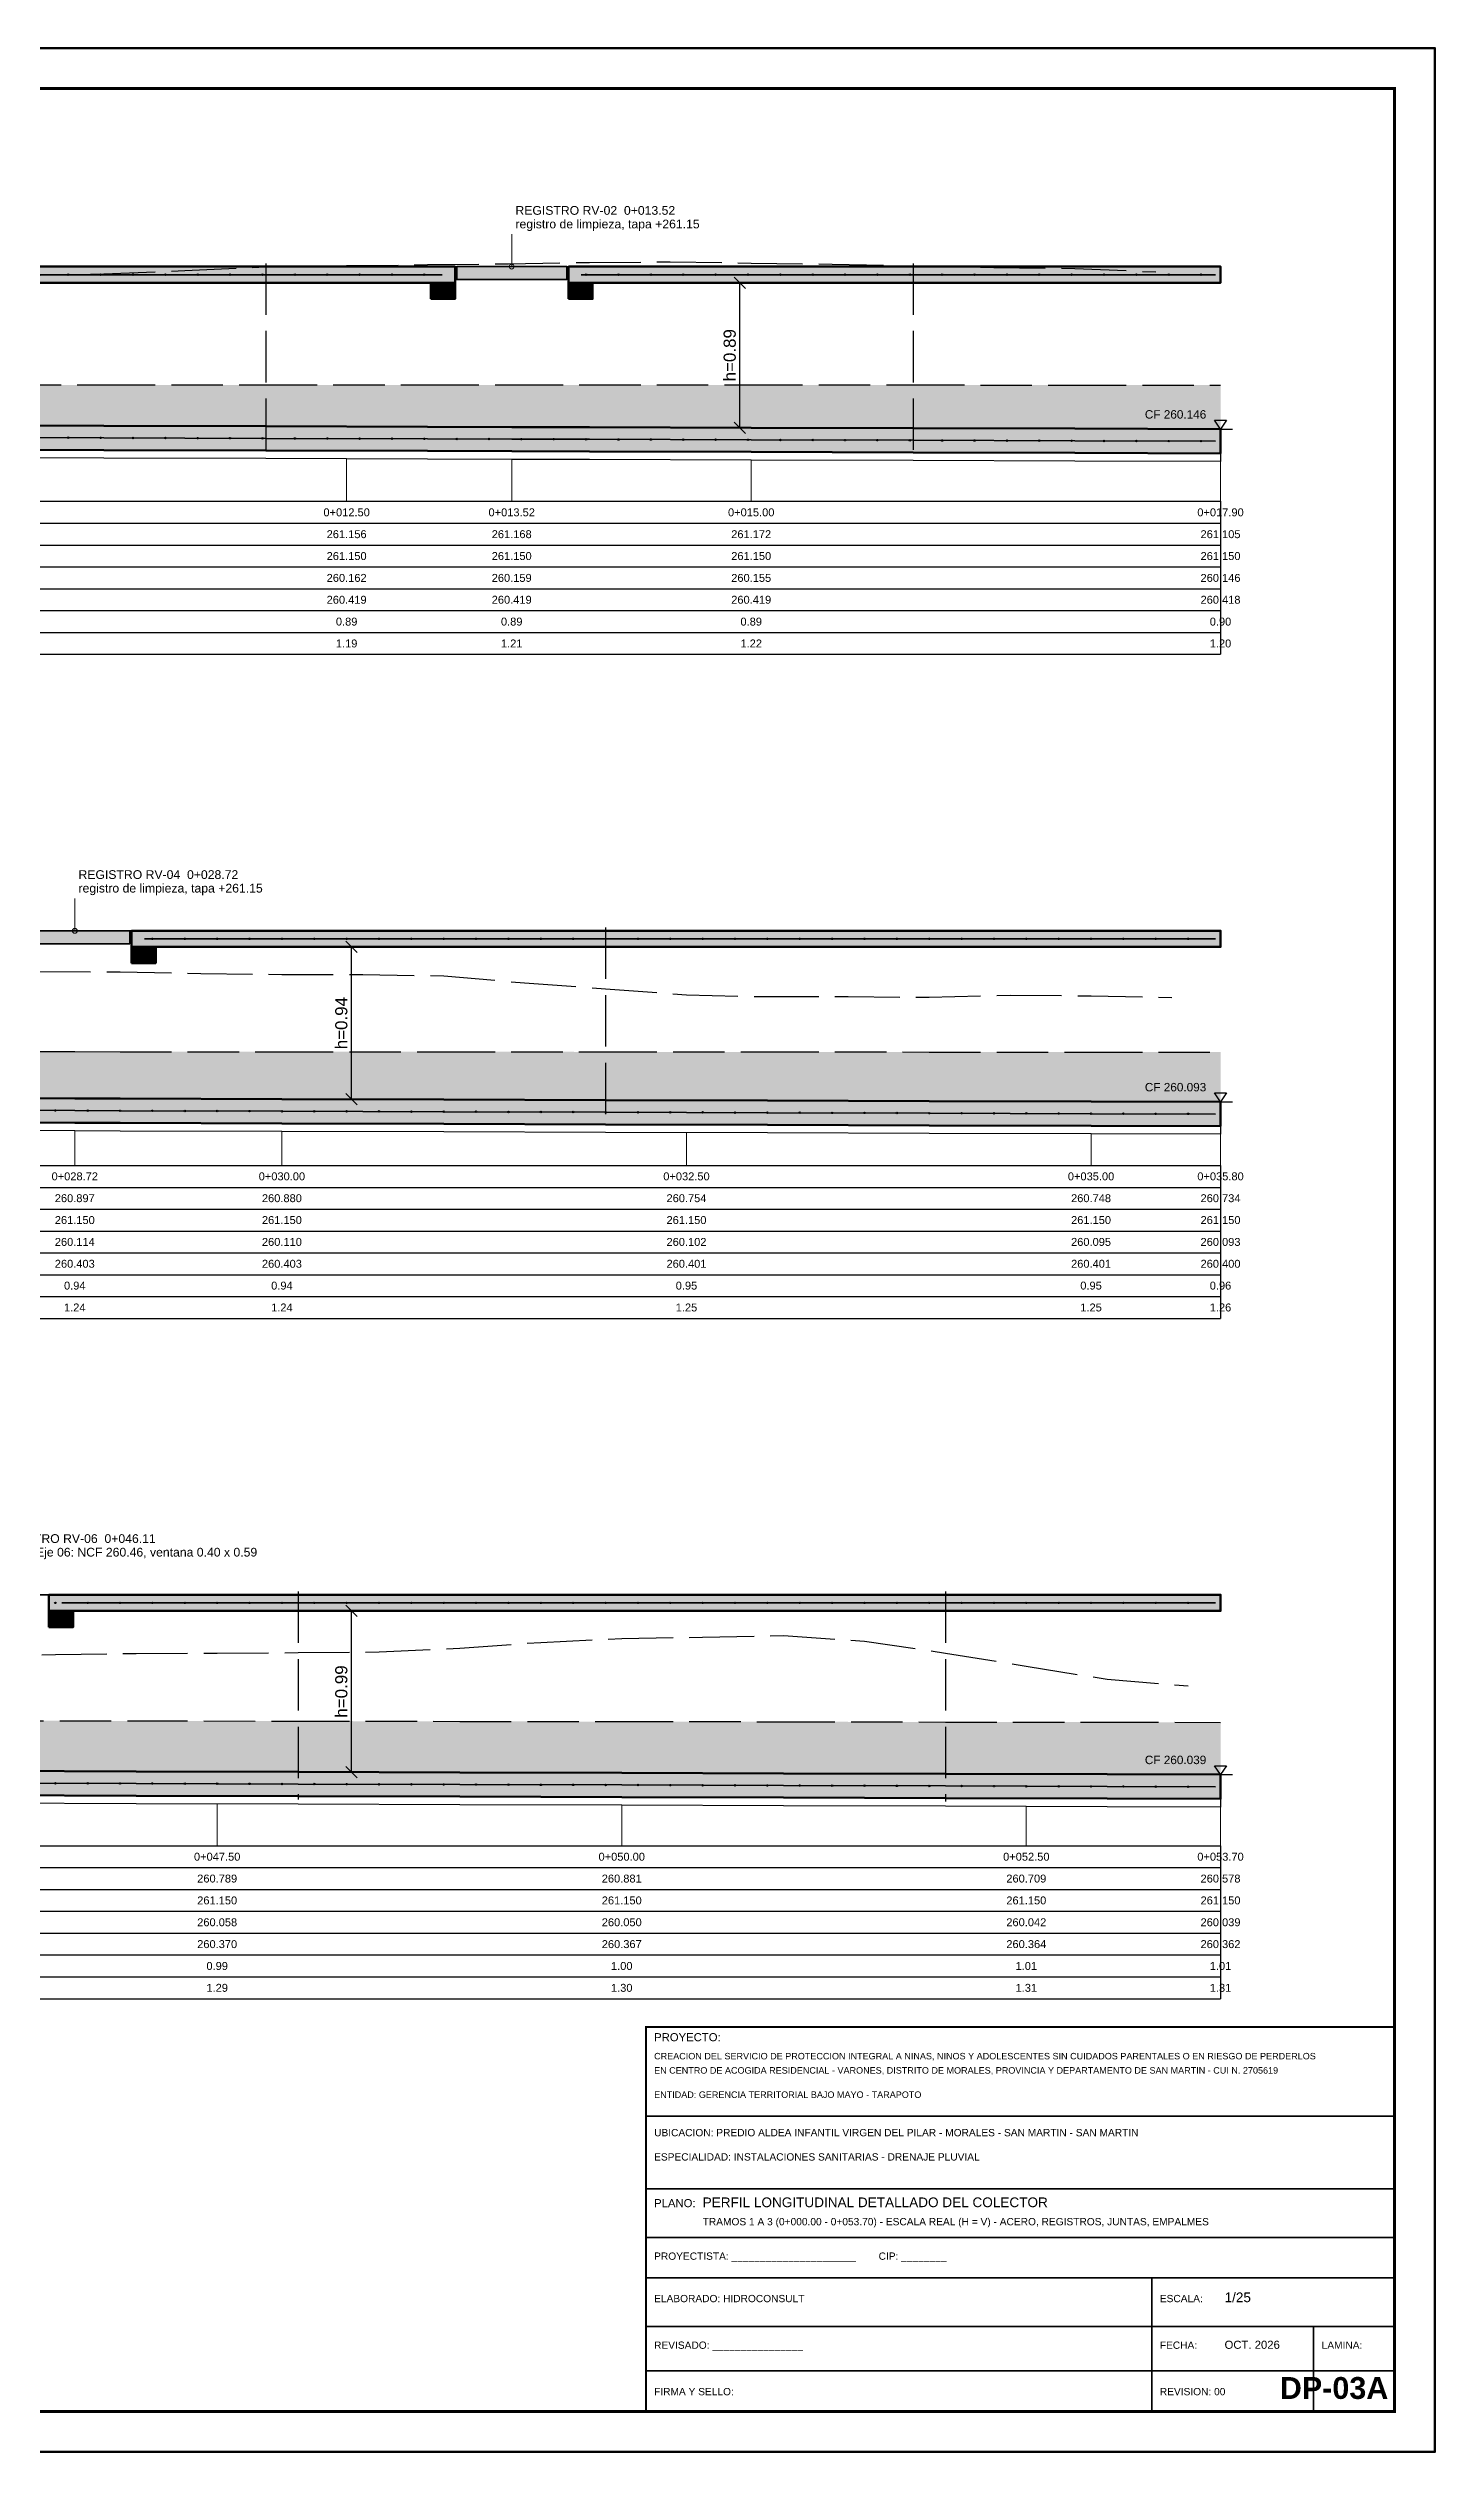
# Model space of a CAD drawing. Header units: metres. Extents: x 349122 to 349453, y 9281252 to 9281971.
# Drawn here: x 349419.45 to 349428.03, y 9281851.79 to 9281866.64 of the extents above; entities that cross this region are included whole.
import ezdxf
from ezdxf.enums import TextEntityAlignment as Align

# ---------------------------------------------------------------- set-up
doc = ezdxf.new("R2010")
doc.units = ezdxf.units.M
doc.header["$LTSCALE"] = 0.25
doc.linetypes.add('DASHED', pattern=[1.524, 1.27, -0.254])
for name, color, linetype, lineweight in [('ACERO-LONG', 5, 'CONTINUOUS', 35), ('AGUA', 150, 'DASHED', 25), ('CONCRETO', 250, 'CONTINUOUS', 50), ('COTAS', 94, 'CONTINUOUS', 18), ('GRILLA', 9, 'CONTINUOUS', 13), ('LLAMADAS', 30, 'CONTINUOUS', 18), ('MARCO', 7, 'CONTINUOUS', 50), ('MARCO-METALICO', 32, 'CONTINUOUS', 40), ('REGISTRO', 32, 'CONTINUOUS', 35), ('ROTULO', 7, 'CONTINUOUS', 35), ('TERRENO', 7, 'CONTINUOUS', 30), ('TITULOS', 160, 'CONTINUOUS', 35)]:
    doc.layers.add(name, color=color, linetype=linetype, lineweight=lineweight)
for name, color, linetype in [('ACERO-PUNTOS', 5, 'CONTINUOUS'), ('GUITARRA', 8, 'CONTINUOUS'), ('JUNTAS', 8, 'DASHED'), ('NIVELES', 7, 'CONTINUOUS'), ('ROTULO-TEXTO', 7, 'CONTINUOUS'), ('SOLADO', 8, 'CONTINUOUS'), ('TERRENO-EXISTENTE', 8, 'DASHED'), ('TEXTOS', 7, 'CONTINUOUS')]:
    doc.layers.add(name, color=color, linetype=linetype)
for name, color, linetype, true_color in [('AGUA-RELLENO', 150, 'CONTINUOUS', 0xcde4f6), ('CONCRETO-ACHURADO', 8, 'CONTINUOUS', 0xe2e2e2), ('ISO-TAPA', 255, 'CONTINUOUS', 0xf8f4e6)]:
    doc.layers.add(name, color=color, linetype=linetype, true_color=true_color)
doc.styles.get("Standard").update_dxf_attribs({"font": 'arial.ttf'})
doc.styles.add('TITULOS', font='arialbd.ttf')
doc.dimstyles.new('COT-25', dxfattribs={"dimscale": 0.025, "dimtxt": 3, "dimasz": 2.2, "dimexe": 1.6, "dimexo": 1.2, "dimgap": 1, "dimtad": 1, "dimzin": 0, "dimdsep": 46, "dimtxsty": 'Standard', "dimtsz": 1.4, "dimcen": 2.5, "dimclrd": 256, "dimclre": 256, "dimclrt": 7, "dimazin": 3, "dimtfac": 1, "dimtmove": 0, "dimatfit": 3})

# ---------------------------------------------------------------- blocks, each defined once
blk = doc.blocks.new('ACERO-38')
at = {"layer": 'ACERO-PUNTOS'}
h = blk.add_hatch(color=5, dxfattribs=at)
h.dxf.hatch_style = 1
h.paths.add_polyline_path([(-0.00475, 0, 1), (0.00475, 0, 1)])
at = {"layer": 'ACERO-PUNTOS', "color": 5}
blk.add_circle((0, 0), 0.00475, dxfattribs=at)
blk = doc.blocks.new('SIMB-NIVEL')
at = {"layer": 'NIVELES'}
blk.add_line((-3, 0), (3, 0), dxfattribs=at)
blk.add_lwpolyline([(0, 0), (-1.5, 2.2), (1.5, 2.2)], close=True, dxfattribs=at)

msp = doc.modelspace()

# ---------------------------------------------------------------- hatches: boundary and pattern name
at = {"layer": 'AGUA-RELLENO', "true_color": 0xcde4f6}
h = msp.add_hatch(color=7, dxfattribs=at)
h.dxf.hatch_style = 1
h.paths.add_polyline_path([(349408.8, 9281864.34), (349409.8, 9281864.337), (349410.8, 9281864.334), (349411.8, 9281864.331), (349412.8, 9281864.328), (349413.8, 9281864.325), (349414.8, 9281864.322), (349414.88, 9281864.322), (349415.8, 9281864.319), (349415.81, 9281864.56), (349416.8, 9281864.559), (349417.8, 9281864.559), (349418.8, 9281864.559), (349419.8, 9281864.559), (349420.8, 9281864.559), (349421.8, 9281864.559), (349422.32, 9281864.559), (349422.8, 9281864.559), (349423.8, 9281864.559), (349424.8, 9281864.559), (349425.8, 9281864.558), (349426.7, 9281864.558), (349426.7, 9281864.286), (349425.8, 9281864.289), (349424.8, 9281864.292), (349423.8, 9281864.295), (349422.8, 9281864.298), (349422.32, 9281864.299), (349421.8, 9281864.301), (349420.8, 9281864.304), (349419.8, 9281864.307), (349418.8, 9281864.31), (349417.8, 9281864.313), (349416.8, 9281864.316), (349415.81, 9281864.319), (349415.8, 9281864.319), (349414.88, 9281864.322), (349414.8, 9281864.322), (349413.8, 9281864.325), (349412.8, 9281864.328), (349411.8, 9281864.331), (349410.8, 9281864.334), (349409.8, 9281864.337), (349408.8, 9281864.34)])
h = msp.add_hatch(color=7, dxfattribs=at)
h.dxf.hatch_style = 1
h.paths.add_polyline_path([(349408.8, 9281860.456), (349408.9, 9281860.456), (349409.9, 9281860.456), (349410.9, 9281860.456), (349410.92, 9281860.445), (349411.9, 9281860.444), (349412.9, 9281860.444), (349413.9, 9281860.443), (349414.9, 9281860.443), (349415.9, 9281860.442), (349416.9, 9281860.442), (349417.9, 9281860.441), (349418.9, 9281860.441), (349419.62, 9281860.441), (349419.9, 9281860.44), (349420.9, 9281860.44), (349421.9, 9281860.44), (349422.9, 9281860.439), (349423.9, 9281860.439), (349424.9, 9281860.438), (349425.9, 9281860.438), (349426.7, 9281860.438), (349426.7, 9281860.13), (349425.9, 9281860.132), (349424.9, 9281860.135), (349423.9, 9281860.138), (349422.9, 9281860.141), (349421.9, 9281860.144), (349420.9, 9281860.147), (349419.9, 9281860.15), (349419.62, 9281860.151), (349418.9, 9281860.153), (349417.9, 9281860.156), (349416.9, 9281860.159), (349415.9, 9281860.162), (349414.9, 9281860.165), (349413.9, 9281860.168), (349412.9, 9281860.171), (349411.9, 9281860.174), (349410.92, 9281860.177), (349410.9, 9281860.177), (349409.9, 9281860.18), (349408.9, 9281860.183), (349408.8, 9281860.184)])
h = msp.add_hatch(color=7, dxfattribs=at)
h.dxf.hatch_style = 1
h.paths.add_polyline_path([(349408.8, 9281856.335), (349409, 9281856.335), (349410, 9281856.335), (349410.41, 9281856.335), (349411, 9281856.334), (349412, 9281856.334), (349413, 9281856.334), (349414, 9281856.333), (349415, 9281856.333), (349416, 9281856.333), (349417, 9281856.332), (349418, 9281856.332), (349419, 9281856.332), (349419.11, 9281856.307), (349420, 9281856.306), (349421, 9281856.305), (349422, 9281856.303), (349423, 9281856.302), (349424, 9281856.301), (349425, 9281856.299), (349426, 9281856.298), (349426.7, 9281856.297), (349426.7, 9281855.974), (349426, 9281855.976), (349425, 9281855.979), (349424, 9281855.982), (349423, 9281855.985), (349422, 9281855.988), (349421, 9281855.991), (349420, 9281855.994), (349419.11, 9281855.997), (349419, 9281855.997), (349418, 9281856), (349417, 9281856.003), (349416, 9281856.006), (349415, 9281856.009), (349414, 9281856.012), (349413, 9281856.015), (349412, 9281856.018), (349411, 9281856.021), (349410.41, 9281856.023), (349410, 9281856.024), (349409, 9281856.027), (349408.8, 9281856.028)])
at = {"layer": 'CONCRETO-ACHURADO', "true_color": 0xe2e2e2}
h = msp.add_hatch(color=7, dxfattribs=at)
h.dxf.hatch_style = 1
h.paths.add_polyline_path([(349416.16, 9281865.29), (349421.97, 9281865.29), (349421.97, 9281865.19), (349416.16, 9281865.19)])
h = msp.add_hatch(color=7, dxfattribs=at)
h.dxf.hatch_style = 1
h.paths.add_polyline_path([(349422.67, 9281865.29), (349426.7, 9281865.29), (349426.7, 9281865.19), (349422.67, 9281865.19)])
h = msp.add_hatch(color=7, dxfattribs=at)
h.dxf.hatch_style = 1
h.paths.add_polyline_path([(349421.82, 9281865.09), (349421.97, 9281865.09), (349421.97, 9281865.19), (349421.82, 9281865.19)])
h = msp.add_hatch(color=7, dxfattribs=at)
h.dxf.hatch_style = 1
h.paths.add_polyline_path([(349422.67, 9281865.09), (349422.82, 9281865.09), (349422.82, 9281865.19), (349422.67, 9281865.19)])
h = msp.add_hatch(color=7, dxfattribs=at)
h.dxf.hatch_style = 1
h.paths.add_polyline_path([(349408.8, 9281864.34), (349409.8, 9281864.337), (349410.8, 9281864.334), (349411.8, 9281864.331), (349412.8, 9281864.328), (349413.8, 9281864.325), (349414.8, 9281864.322), (349414.88, 9281864.322), (349415.8, 9281864.319), (349415.81, 9281864.319), (349416.8, 9281864.316), (349417.8, 9281864.313), (349418.8, 9281864.31), (349419.8, 9281864.307), (349420.8, 9281864.304), (349421.8, 9281864.301), (349422.32, 9281864.299), (349422.8, 9281864.298), (349423.8, 9281864.295), (349424.8, 9281864.292), (349425.8, 9281864.289), (349426.7, 9281864.286), (349426.7, 9281864.136), (349425.8, 9281864.139), (349424.8, 9281864.142), (349423.8, 9281864.145), (349422.8, 9281864.148), (349422.32, 9281864.149), (349421.8, 9281864.151), (349420.8, 9281864.154), (349419.8, 9281864.157), (349418.8, 9281864.16), (349417.8, 9281864.163), (349416.8, 9281864.166), (349415.81, 9281864.169), (349415.8, 9281864.169), (349414.88, 9281864.172), (349414.8, 9281864.172), (349413.8, 9281864.175), (349412.8, 9281864.178), (349411.8, 9281864.181), (349410.8, 9281864.184), (349409.8, 9281864.187), (349408.8, 9281864.19)])
h = msp.add_hatch(color=7, dxfattribs=at)
h.dxf.hatch_style = 1
h.paths.add_polyline_path([(349419.97, 9281861.187), (349426.7, 9281861.187), (349426.7, 9281861.087), (349419.97, 9281861.087)])
h = msp.add_hatch(color=7, dxfattribs=at)
h.dxf.hatch_style = 1
h.paths.add_polyline_path([(349419.97, 9281860.987), (349420.12, 9281860.987), (349420.12, 9281861.087), (349419.97, 9281861.087)])
h = msp.add_hatch(color=7, dxfattribs=at)
h.dxf.hatch_style = 1
h.paths.add_polyline_path([(349408.8, 9281860.184), (349408.9, 9281860.183), (349409.9, 9281860.18), (349410.9, 9281860.177), (349410.92, 9281860.177), (349411.9, 9281860.174), (349412.9, 9281860.171), (349413.9, 9281860.168), (349414.9, 9281860.165), (349415.9, 9281860.162), (349416.9, 9281860.159), (349417.9, 9281860.156), (349418.9, 9281860.153), (349419.62, 9281860.151), (349419.9, 9281860.15), (349420.9, 9281860.147), (349421.9, 9281860.144), (349422.9, 9281860.141), (349423.9, 9281860.138), (349424.9, 9281860.135), (349425.9, 9281860.132), (349426.7, 9281860.13), (349426.7, 9281859.98), (349425.9, 9281859.982), (349424.9, 9281859.985), (349423.9, 9281859.988), (349422.9, 9281859.991), (349421.9, 9281859.994), (349420.9, 9281859.997), (349419.9, 9281860), (349419.62, 9281860.001), (349418.9, 9281860.003), (349417.9, 9281860.006), (349416.9, 9281860.009), (349415.9, 9281860.012), (349414.9, 9281860.015), (349413.9, 9281860.018), (349412.9, 9281860.021), (349411.9, 9281860.024), (349410.92, 9281860.027), (349410.9, 9281860.027), (349409.9, 9281860.03), (349408.9, 9281860.033), (349408.8, 9281860.034)])
h = msp.add_hatch(color=7, dxfattribs=at)
h.dxf.hatch_style = 1
h.paths.add_polyline_path([(349419.46, 9281857.085), (349426.7, 9281857.085), (349426.7, 9281856.985), (349419.46, 9281856.985)])
h = msp.add_hatch(color=7, dxfattribs=at)
h.dxf.hatch_style = 1
h.paths.add_polyline_path([(349419.46, 9281856.885), (349419.61, 9281856.885), (349419.61, 9281856.985), (349419.46, 9281856.985)])
h = msp.add_hatch(color=7, dxfattribs=at)
h.dxf.hatch_style = 1
h.paths.add_polyline_path([(349408.8, 9281856.028), (349409, 9281856.027), (349410, 9281856.024), (349410.41, 9281856.023), (349411, 9281856.021), (349412, 9281856.018), (349413, 9281856.015), (349414, 9281856.012), (349415, 9281856.009), (349416, 9281856.006), (349417, 9281856.003), (349418, 9281856), (349419, 9281855.997), (349419.11, 9281855.997), (349420, 9281855.994), (349421, 9281855.991), (349422, 9281855.988), (349423, 9281855.985), (349424, 9281855.982), (349425, 9281855.979), (349426, 9281855.976), (349426.7, 9281855.974), (349426.7, 9281855.824), (349426, 9281855.826), (349425, 9281855.829), (349424, 9281855.832), (349423, 9281855.835), (349422, 9281855.838), (349421, 9281855.841), (349420, 9281855.844), (349419.11, 9281855.847), (349419, 9281855.847), (349418, 9281855.85), (349417, 9281855.853), (349416, 9281855.856), (349415, 9281855.859), (349414, 9281855.862), (349413, 9281855.865), (349412, 9281855.868), (349411, 9281855.871), (349410.41, 9281855.873), (349410, 9281855.874), (349409, 9281855.877), (349408.8, 9281855.878)])
at = {"layer": 'ISO-TAPA', "true_color": 0xf8f4e6}
h = msp.add_hatch(color=7, dxfattribs=at)
h.dxf.hatch_style = 1
h.paths.add_polyline_path([(349421.98, 9281865.29), (349422.66, 9281865.29), (349422.66, 9281865.21), (349421.98, 9281865.21)])
h = msp.add_hatch(color=7, dxfattribs=at)
h.dxf.hatch_style = 1
h.paths.add_polyline_path([(349419.28, 9281861.187), (349419.96, 9281861.187), (349419.96, 9281861.107), (349419.28, 9281861.107)])

# ---------------------------------------------------------------- linework, layer by layer
at = {"layer": 'ACERO-LONG'}
for p, q in [((349416.24, 9281865.24), (349421.89, 9281865.24)), ((349422.75, 9281865.24), (349426.67, 9281865.24)), ((349420.05, 9281861.137), (349426.67, 9281861.137)), ((349419.54, 9281857.035), (349426.67, 9281857.035))]:
    msp.add_line(p, q, dxfattribs=at)
for points in [[(349414.91, 9281864.247), (349415.8, 9281864.244), (349415.81, 9281864.244), (349416.8, 9281864.241), (349417.8, 9281864.238), (349418.8, 9281864.235), (349419.8, 9281864.232), (349420.8, 9281864.229), (349421.8, 9281864.226), (349422.32, 9281864.224), (349422.8, 9281864.223), (349423.8, 9281864.22), (349424.8, 9281864.217), (349425.8, 9281864.214), (349426.67, 9281864.211)], [(349408.83, 9281860.109), (349408.9, 9281860.108), (349409.9, 9281860.105), (349410.9, 9281860.102), (349410.92, 9281860.102), (349411.9, 9281860.099), (349412.9, 9281860.096), (349413.9, 9281860.093), (349414.9, 9281860.09), (349415.9, 9281860.087), (349416.9, 9281860.084), (349417.9, 9281860.081), (349418.9, 9281860.078), (349419.62, 9281860.076), (349419.9, 9281860.075), (349420.9, 9281860.072), (349421.9, 9281860.069), (349422.9, 9281860.066), (349423.9, 9281860.063), (349424.9, 9281860.06), (349425.9, 9281860.057), (349426.67, 9281860.055)], [(349408.83, 9281855.953), (349409, 9281855.952), (349410, 9281855.949), (349410.41, 9281855.948), (349411, 9281855.946), (349412, 9281855.943), (349413, 9281855.94), (349414, 9281855.937), (349415, 9281855.934), (349416, 9281855.931), (349417, 9281855.928), (349418, 9281855.925), (349419, 9281855.922), (349419.11, 9281855.922), (349420, 9281855.919), (349421, 9281855.916), (349422, 9281855.913), (349423, 9281855.91), (349424, 9281855.907), (349425, 9281855.904), (349426, 9281855.901), (349426.67, 9281855.899)]]:
    msp.add_lwpolyline(points, dxfattribs=at)
at = {"layer": 'AGUA'}
for points in [[(349408.8, 9281864.34), (349409.8, 9281864.337), (349410.8, 9281864.334), (349411.8, 9281864.331), (349412.8, 9281864.328), (349413.8, 9281864.325), (349414.8, 9281864.322), (349414.88, 9281864.322), (349415.8, 9281864.319), (349415.81, 9281864.56), (349416.8, 9281864.559), (349417.8, 9281864.559), (349418.8, 9281864.559), (349419.8, 9281864.559), (349420.8, 9281864.559), (349421.8, 9281864.559), (349422.32, 9281864.559), (349422.8, 9281864.559), (349423.8, 9281864.559), (349424.8, 9281864.559), (349425.8, 9281864.558), (349426.7, 9281864.558)], [(349408.8, 9281860.456), (349408.9, 9281860.456), (349409.9, 9281860.456), (349410.9, 9281860.456), (349410.92, 9281860.445), (349411.9, 9281860.444), (349412.9, 9281860.444), (349413.9, 9281860.443), (349414.9, 9281860.443), (349415.9, 9281860.442), (349416.9, 9281860.442), (349417.9, 9281860.441), (349418.9, 9281860.441), (349419.62, 9281860.441), (349419.9, 9281860.44), (349420.9, 9281860.44), (349421.9, 9281860.44), (349422.9, 9281860.439), (349423.9, 9281860.439), (349424.9, 9281860.438), (349425.9, 9281860.438), (349426.7, 9281860.438)], [(349408.8, 9281856.335), (349409, 9281856.335), (349410, 9281856.335), (349410.41, 9281856.335), (349411, 9281856.334), (349412, 9281856.334), (349413, 9281856.334), (349414, 9281856.333), (349415, 9281856.333), (349416, 9281856.333), (349417, 9281856.332), (349418, 9281856.332), (349419, 9281856.332), (349419.11, 9281856.307), (349420, 9281856.306), (349421, 9281856.305), (349422, 9281856.303), (349423, 9281856.302), (349424, 9281856.301), (349425, 9281856.299), (349426, 9281856.298), (349426.7, 9281856.297)]]:
    msp.add_lwpolyline(points, dxfattribs=at)
at = {"layer": 'CONCRETO'}
for points in [[(349416.16, 9281865.29), (349421.97, 9281865.29), (349421.97, 9281865.19), (349416.16, 9281865.19)], [(349422.67, 9281865.29), (349426.7, 9281865.29), (349426.7, 9281865.19), (349422.67, 9281865.19)], [(349421.82, 9281865.09), (349421.97, 9281865.09), (349421.97, 9281865.19), (349421.82, 9281865.19)], [(349422.67, 9281865.09), (349422.82, 9281865.09), (349422.82, 9281865.19), (349422.67, 9281865.19)], [(349419.97, 9281861.187), (349426.7, 9281861.187), (349426.7, 9281861.087), (349419.97, 9281861.087)], [(349419.97, 9281860.987), (349420.12, 9281860.987), (349420.12, 9281861.087), (349419.97, 9281861.087)], [(349419.46, 9281857.085), (349426.7, 9281857.085), (349426.7, 9281856.985), (349419.46, 9281856.985)], [(349419.46, 9281856.885), (349419.61, 9281856.885), (349419.61, 9281856.985), (349419.46, 9281856.985)]]:
    msp.add_lwpolyline(points, close=True, dxfattribs=at)
for points in [[(349418.8, 9281864.31), (349419.8, 9281864.307), (349420.8, 9281864.304), (349421.8, 9281864.301), (349422.32, 9281864.299), (349422.8, 9281864.298), (349423.8, 9281864.295), (349424.8, 9281864.292), (349425.8, 9281864.289), (349426.7, 9281864.286), (349426.7, 9281864.136), (349425.8, 9281864.139), (349424.8, 9281864.142), (349423.8, 9281864.145), (349422.8, 9281864.148), (349422.32, 9281864.149), (349421.8, 9281864.151), (349420.8, 9281864.154), (349419.8, 9281864.157), (349418.8, 9281864.16)], [(349418.9, 9281860.153), (349419.62, 9281860.151), (349419.9, 9281860.15), (349420.9, 9281860.147), (349421.9, 9281860.144), (349422.9, 9281860.141), (349423.9, 9281860.138), (349424.9, 9281860.135), (349425.9, 9281860.132), (349426.7, 9281860.13), (349426.7, 9281859.98), (349425.9, 9281859.982), (349424.9, 9281859.985), (349423.9, 9281859.988), (349422.9, 9281859.991), (349421.9, 9281859.994), (349420.9, 9281859.997), (349419.9, 9281860), (349419.62, 9281860.001), (349418.9, 9281860.003)], [(349419.11, 9281855.997), (349420, 9281855.994), (349421, 9281855.991), (349422, 9281855.988), (349423, 9281855.985), (349424, 9281855.982), (349425, 9281855.979), (349426, 9281855.976), (349426.7, 9281855.974), (349426.7, 9281855.824), (349426, 9281855.826), (349425, 9281855.829), (349424, 9281855.832), (349423, 9281855.835), (349422, 9281855.838), (349421, 9281855.841), (349420, 9281855.844), (349419.11, 9281855.847)]]:
    msp.add_lwpolyline(points, dxfattribs=at)
at = {"layer": 'GRILLA'}
for p, q in [((349421.3, 9281863.84), (349421.3, 9281864.102)), ((349422.32, 9281863.84), (349422.32, 9281864.099)), ((349423.8, 9281863.84), (349423.8, 9281864.095)), ((349426.7, 9281863.84), (349426.7, 9281864.086)), ((349419.62, 9281859.737), (349419.62, 9281859.951)), ((349420.9, 9281859.737), (349420.9, 9281859.947)), ((349423.4, 9281859.737), (349423.4, 9281859.94)), ((349425.9, 9281859.737), (349425.9, 9281859.932)), ((349426.7, 9281859.737), (349426.7, 9281859.93)), ((349420.5, 9281855.535), (349420.5, 9281855.793)), ((349423, 9281855.535), (349423, 9281855.785)), ((349425.5, 9281855.535), (349425.5, 9281855.777)), ((349426.7, 9281855.535), (349426.7, 9281855.774))]:
    msp.add_line(p, q, dxfattribs=at)
at = {"layer": 'GUITARRA'}
for p, q in [((349407.7, 9281863.84), (349426.7, 9281863.84)), ((349426.7, 9281863.84), (349426.7, 9281862.895)), ((349407.7, 9281863.705), (349426.7, 9281863.705)), ((349407.7, 9281863.57), (349426.7, 9281863.57)), ((349407.7, 9281863.435), (349426.7, 9281863.435)), ((349407.7, 9281863.3), (349426.7, 9281863.3)), ((349407.7, 9281863.165), (349426.7, 9281863.165)), ((349407.7, 9281863.03), (349426.7, 9281863.03)), ((349407.7, 9281862.895), (349426.7, 9281862.895)), ((349407.7, 9281859.737), (349426.7, 9281859.737)), ((349407.7, 9281859.602), (349426.7, 9281859.602)), ((349426.7, 9281859.737), (349426.7, 9281858.792)), ((349407.7, 9281859.467), (349426.7, 9281859.467)), ((349407.7, 9281859.332), (349426.7, 9281859.332)), ((349407.7, 9281859.197), (349426.7, 9281859.197)), ((349407.7, 9281859.062), (349426.7, 9281859.062)), ((349407.7, 9281858.927), (349426.7, 9281858.927)), ((349407.7, 9281858.792), (349426.7, 9281858.792)), ((349407.7, 9281855.535), (349426.7, 9281855.535)), ((349426.7, 9281855.535), (349426.7, 9281854.59)), ((349407.7, 9281855.4), (349426.7, 9281855.4)), ((349407.7, 9281855.265), (349426.7, 9281855.265)), ((349407.7, 9281855.13), (349426.7, 9281855.13)), ((349407.7, 9281854.995), (349426.7, 9281854.995)), ((349407.7, 9281854.86), (349426.7, 9281854.86)), ((349407.7, 9281854.725), (349426.7, 9281854.725)), ((349407.7, 9281854.59), (349426.7, 9281854.59))]:
    msp.add_line(p, q, dxfattribs=at)
at = {"layer": 'JUNTAS'}
for p, q in [((349420.8, 9281865.31), (349420.8, 9281864.134)), ((349424.8, 9281865.31), (349424.8, 9281864.122)), ((349422.9, 9281861.207), (349422.9, 9281859.971)), ((349421, 9281857.105), (349421, 9281855.821)), ((349425, 9281857.105), (349425, 9281855.809))]:
    msp.add_line(p, q, dxfattribs=at)
at = {"layer": 'LLAMADAS'}
for p, q in [((349422.32, 9281865.29), (349422.32, 9281865.49)), ((349419.62, 9281861.187), (349419.62, 9281861.387))]:
    msp.add_line(p, q, dxfattribs=at)
for centre in [(349422.32, 9281865.29), (349419.62, 9281861.187)]:
    msp.add_circle(centre, 0.015, dxfattribs=at)
at = {"layer": 'MARCO'}
msp.add_lwpolyline([(349407, 9281851.79), (349428.025, 9281851.79), (349428.025, 9281866.64), (349407, 9281866.64)], close=True, dxfattribs=at)
at = {"layer": 'MARCO', "const_width": 0.02}
msp.add_lwpolyline([(349407.625, 9281852.04), (349427.775, 9281852.04), (349427.775, 9281866.39), (349407.625, 9281866.39)], close=True, dxfattribs=at)
at = {"layer": 'MARCO-METALICO'}
for p, q in [((349421.97, 9281865.19), (349421.97, 9281865.29)), ((349422.67, 9281865.19), (349422.67, 9281865.29)), ((349419.97, 9281861.087), (349419.97, 9281861.187)), ((349419.46, 9281856.985), (349419.46, 9281857.085))]:
    msp.add_line(p, q, dxfattribs=at)
at = {"layer": 'REGISTRO'}
for points in [[(349421.98, 9281865.29), (349422.66, 9281865.29), (349422.66, 9281865.21), (349421.98, 9281865.21)], [(349419.28, 9281861.187), (349419.96, 9281861.187), (349419.96, 9281861.107), (349419.28, 9281861.107)]]:
    msp.add_lwpolyline(points, close=True, dxfattribs=at)
at = {"layer": 'ROTULO'}
for p, q in [((349423.15, 9281853.865), (349427.775, 9281853.865)), ((349423.15, 9281853.415), (349427.775, 9281853.415)), ((349423.15, 9281853.115), (349427.775, 9281853.115)), ((349423.15, 9281852.865), (349427.775, 9281852.865)), ((349426.275, 9281852.865), (349426.275, 9281852.04)), ((349423.15, 9281852.565), (349427.775, 9281852.565)), ((349427.275, 9281852.565), (349427.275, 9281852.04)), ((349423.15, 9281852.29), (349427.775, 9281852.29))]:
    msp.add_line(p, q, dxfattribs=at)
at = {"layer": 'ROTULO', "const_width": 0.0125}
msp.add_lwpolyline([(349423.15, 9281852.04), (349427.775, 9281852.04), (349427.775, 9281854.415), (349423.15, 9281854.415)], close=True, dxfattribs=at)
at = {"layer": 'SOLADO'}
for points in [[(349418.8, 9281864.16), (349419.8, 9281864.157), (349420.8, 9281864.154), (349421.8, 9281864.151), (349422.32, 9281864.149), (349422.8, 9281864.148), (349423.8, 9281864.145), (349424.8, 9281864.142), (349425.8, 9281864.139), (349426.7, 9281864.136), (349426.7, 9281864.086), (349425.8, 9281864.089), (349424.8, 9281864.092), (349423.8, 9281864.095), (349422.8, 9281864.098), (349422.32, 9281864.099), (349421.8, 9281864.101), (349420.8, 9281864.104), (349419.8, 9281864.107), (349418.8, 9281864.11)], [(349418.9, 9281860.003), (349419.62, 9281860.001), (349419.9, 9281860), (349420.9, 9281859.997), (349421.9, 9281859.994), (349422.9, 9281859.991), (349423.9, 9281859.988), (349424.9, 9281859.985), (349425.9, 9281859.982), (349426.7, 9281859.98), (349426.7, 9281859.93), (349425.9, 9281859.932), (349424.9, 9281859.935), (349423.9, 9281859.938), (349422.9, 9281859.941), (349421.9, 9281859.944), (349420.9, 9281859.947), (349419.9, 9281859.95), (349419.62, 9281859.951), (349418.9, 9281859.953)], [(349419.11, 9281855.847), (349420, 9281855.844), (349421, 9281855.841), (349422, 9281855.838), (349423, 9281855.835), (349424, 9281855.832), (349425, 9281855.829), (349426, 9281855.826), (349426.7, 9281855.824), (349426.7, 9281855.774), (349426, 9281855.776), (349425, 9281855.779), (349424, 9281855.782), (349423, 9281855.785), (349422, 9281855.788), (349421, 9281855.791), (349420, 9281855.794), (349419.11, 9281855.797)]]:
    msp.add_lwpolyline(points, dxfattribs=at)
at = {"layer": 'TERRENO', "const_width": 0.00875}
for points in [[(349408.8, 9281865.29), (349426.7, 9281865.29)], [(349408.8, 9281861.187), (349426.7, 9281861.187)], [(349408.8, 9281857.085), (349426.7, 9281857.085)]]:
    msp.add_lwpolyline(points, dxfattribs=at)
at = {"layer": 'TERRENO-EXISTENTE'}
for points in [[(349419.3, 9281865.236), (349419.8, 9281865.245), (349420.3, 9281865.266), (349420.8, 9281865.289), (349421.3, 9281865.296), (349421.8, 9281865.302), (349422.3, 9281865.308), (349422.8, 9281865.316), (349423.3, 9281865.319), (349423.8, 9281865.312), (349424.3, 9281865.305), (349424.8, 9281865.294), (349425.3, 9281865.285), (349425.8, 9281865.279), (349426.3, 9281865.257)], [(349419.4, 9281860.935), (349419.9, 9281860.933), (349420.4, 9281860.923), (349420.9, 9281860.917), (349421.4, 9281860.916), (349421.9, 9281860.909), (349422.4, 9281860.865), (349422.9, 9281860.829), (349423.4, 9281860.791), (349423.9, 9281860.78), (349424.4, 9281860.78), (349424.9, 9281860.776), (349425.4, 9281860.79), (349425.9, 9281860.785), (349426.4, 9281860.775)], [(349419, 9281856.702), (349419.5, 9281856.717), (349420, 9281856.723), (349420.5, 9281856.724), (349421, 9281856.728), (349421.5, 9281856.732), (349422, 9281856.756), (349422.5, 9281856.791), (349423, 9281856.816), (349423.5, 9281856.823), (349424, 9281856.834), (349424.5, 9281856.799), (349425, 9281856.725), (349425.5, 9281856.644), (349426, 9281856.563), (349426.5, 9281856.523)]]:
    msp.add_lwpolyline(points, dxfattribs=at)

# ---------------------------------------------------------------- block references
for p in [(349419.58, 9281865.24), (349419.78, 9281865.24), (349419.98, 9281865.24), (349420.18, 9281865.24), (349420.38, 9281865.24), (349420.58, 9281865.24), (349420.78, 9281865.24), (349420.98, 9281865.24), (349421.18, 9281865.24), (349421.38, 9281865.24), (349421.58, 9281865.24), (349421.78, 9281865.24), (349422.78, 9281865.24), (349422.98, 9281865.24), (349423.18, 9281865.24), (349423.38, 9281865.24), (349423.58, 9281865.24), (349423.78, 9281865.24), (349423.98, 9281865.24), (349424.18, 9281865.24), (349424.38, 9281865.24), (349424.58, 9281865.24), (349424.78, 9281865.24), (349424.98, 9281865.24), (349425.18, 9281865.24), (349425.38, 9281865.24), (349425.58, 9281865.24), (349425.78, 9281865.24), (349425.98, 9281865.24), (349426.18, 9281865.24), (349426.38, 9281865.24), (349426.58, 9281865.24), (349419.58, 9281864.233), (349419.78, 9281864.232), (349419.98, 9281864.231), (349420.18, 9281864.231), (349420.38, 9281864.23), (349420.58, 9281864.23), (349420.78, 9281864.229), (349420.98, 9281864.228), (349421.18, 9281864.228), (349421.38, 9281864.227), (349421.58, 9281864.227), (349421.78, 9281864.226), (349421.98, 9281864.225), (349422.18, 9281864.225), (349422.38, 9281864.224), (349422.58, 9281864.224), (349422.78, 9281864.223), (349422.98, 9281864.222), (349423.18, 9281864.222), (349423.38, 9281864.221), (349423.58, 9281864.221), (349423.78, 9281864.22), (349423.98, 9281864.219), (349424.18, 9281864.219), (349424.38, 9281864.218), (349424.58, 9281864.218), (349424.78, 9281864.217), (349424.98, 9281864.216), (349425.18, 9281864.216), (349425.38, 9281864.215), (349425.58, 9281864.215), (349425.78, 9281864.214), (349425.98, 9281864.213), (349426.18, 9281864.213), (349426.38, 9281864.212), (349426.58, 9281864.212), (349420.1, 9281861.137), (349420.3, 9281861.137), (349420.5, 9281861.137), (349420.7, 9281861.137), (349420.9, 9281861.137), (349421.1, 9281861.137), (349421.3, 9281861.137), (349421.5, 9281861.137), (349421.7, 9281861.137), (349421.9, 9281861.137), (349422.1, 9281861.137), (349422.3, 9281861.137), (349422.5, 9281861.137), (349422.7, 9281861.137), (349422.9, 9281861.137), (349423.1, 9281861.137), (349423.3, 9281861.137), (349423.5, 9281861.137), (349423.7, 9281861.137), (349423.9, 9281861.137), (349424.1, 9281861.137), (349424.3, 9281861.137), (349424.5, 9281861.137), (349424.7, 9281861.137), (349424.9, 9281861.137), (349425.1, 9281861.137), (349425.3, 9281861.137), (349425.5, 9281861.137), (349425.7, 9281861.137), (349425.9, 9281861.137), (349426.1, 9281861.137), (349426.3, 9281861.137), (349426.5, 9281861.137), (349419.5, 9281860.077), (349419.7, 9281860.076), (349419.9, 9281860.075), (349420.1, 9281860.075), (349420.3, 9281860.074), (349420.5, 9281860.074), (349420.7, 9281860.073), (349420.9, 9281860.072), (349421.1, 9281860.072), (349421.3, 9281860.071), (349421.5, 9281860.071), (349421.7, 9281860.07), (349421.9, 9281860.069), (349422.1, 9281860.069), (349422.3, 9281860.068), (349422.5, 9281860.068), (349422.7, 9281860.067), (349422.9, 9281860.066), (349423.1, 9281860.066), (349423.3, 9281860.065), (349423.5, 9281860.065), (349423.7, 9281860.064), (349423.9, 9281860.063), (349424.1, 9281860.063), (349424.3, 9281860.062), (349424.5, 9281860.062), (349424.7, 9281860.061), (349424.9, 9281860.06), (349425.1, 9281860.06), (349425.3, 9281860.059), (349425.5, 9281860.059), (349425.7, 9281860.058), (349425.9, 9281860.057), (349426.1, 9281860.057), (349426.3, 9281860.056), (349426.5, 9281860.056), (349419.5, 9281857.035), (349419.7, 9281857.035), (349419.9, 9281857.035), (349420.1, 9281857.035), (349420.3, 9281857.035), (349420.5, 9281857.035), (349420.7, 9281857.035), (349420.9, 9281857.035), (349421.1, 9281857.035), (349421.3, 9281857.035), (349421.5, 9281857.035), (349421.7, 9281857.035), (349421.9, 9281857.035), (349422.1, 9281857.035), (349422.3, 9281857.035), (349422.5, 9281857.035), (349422.7, 9281857.035), (349422.9, 9281857.035), (349423.1, 9281857.035), (349423.3, 9281857.035), (349423.5, 9281857.035), (349423.7, 9281857.035), (349423.9, 9281857.035), (349424.1, 9281857.035), (349424.3, 9281857.035), (349424.5, 9281857.035), (349424.7, 9281857.035), (349424.9, 9281857.035), (349425.1, 9281857.035), (349425.3, 9281857.035), (349425.5, 9281857.035), (349425.7, 9281857.035), (349425.9, 9281857.035), (349426.1, 9281857.035), (349426.3, 9281857.035), (349426.5, 9281857.035), (349419.5, 9281855.92), (349419.7, 9281855.92), (349419.9, 9281855.919), (349420.1, 9281855.919), (349420.3, 9281855.918), (349420.5, 9281855.918), (349420.7, 9281855.917), (349420.9, 9281855.916), (349421.1, 9281855.916), (349421.3, 9281855.915), (349421.5, 9281855.914), (349421.7, 9281855.914), (349421.9, 9281855.913), (349422.1, 9281855.913), (349422.3, 9281855.912), (349422.5, 9281855.911), (349422.7, 9281855.911), (349422.9, 9281855.91), (349423.1, 9281855.91), (349423.3, 9281855.909), (349423.5, 9281855.908), (349423.7, 9281855.908), (349423.9, 9281855.907), (349424.1, 9281855.907), (349424.3, 9281855.906), (349424.5, 9281855.906), (349424.7, 9281855.905), (349424.9, 9281855.904), (349425.1, 9281855.904), (349425.3, 9281855.903), (349425.5, 9281855.902), (349425.7, 9281855.902), (349425.9, 9281855.901), (349426.1, 9281855.901), (349426.3, 9281855.9), (349426.5, 9281855.899)]:
    msp.add_blockref('ACERO-38', p)
at = {"layer": 'NIVELES', "xscale": 0.025, "yscale": 0.025}
for p in [(349426.7, 9281864.286), (349426.7, 9281860.13), (349426.7, 9281855.974)]:
    msp.add_blockref('SIMB-NIVEL', p, dxfattribs=at)

# ---------------------------------------------------------------- texts
at = {"layer": 'NIVELES'}
for s, p in [('CF 260.146', (349426.612, 9281864.351)), ('CF 260.093', (349426.612, 9281860.195)), ('CF 260.039', (349426.612, 9281856.039))]:
    msp.add_text(s, height=0.052, dxfattribs=at).set_placement(p, align=Align.RIGHT)
at = {"layer": 'ROTULO-TEXTO'}
for s, height, p in [('CREACION DEL SERVICIO DE PROTECCION INTEGRAL A NINAS, NINOS Y ADOLESCENTES SIN CUIDADOS PARENTALES O EN RIESGO DE PERDERLOS', 0.04, (349423.2, 9281854.215)), ('PROYECTO:', 0.05, (349423.2, 9281854.327)), ('EN CENTRO DE ACOGIDA RESIDENCIAL - VARONES, DISTRITO DE MORALES, PROVINCIA Y DEPARTAMENTO DE SAN MARTIN - CUI N. 2705619', 0.04, (349423.2, 9281854.127)), ('ENTIDAD: GERENCIA TERRITORIAL BAJO MAYO - TARAPOTO', 0.04, (349423.2, 9281853.977)), ('UBICACION: PREDIO ALDEA INFANTIL VIRGEN DEL PILAR - MORALES - SAN MARTIN - SAN MARTIN', 0.045, (349423.2, 9281853.74)), ('ESPECIALIDAD: INSTALACIONES SANITARIAS - DRENAJE PLUVIAL', 0.045, (349423.2, 9281853.59)), ('PERFIL LONGITUDINAL DETALLADO DEL COLECTOR', 0.06, (349423.5, 9281853.302)), ('PLANO:', 0.05, (349423.2, 9281853.302)), ('TRAMOS 1 A 3 (0+000.00 - 0+053.70) - ESCALA REAL (H = V) - ACERO, REGISTROS, JUNTAS, EMPALMES', 0.045, (349423.5, 9281853.19)), ('PROYECTISTA: ______________________        CIP: ________', 0.045, (349423.2, 9281852.977)), ('1/25', 0.06, (349426.725, 9281852.715)), ('ELABORADO: HIDROCONSULT', 0.045, (349423.2, 9281852.715)), ('ESCALA:', 0.045, (349426.325, 9281852.715)), ('REVISADO: ________________', 0.045, (349423.2, 9281852.427)), ('FECHA:', 0.045, (349426.325, 9281852.427)), ('OCT. 2026', 0.05, (349426.725, 9281852.427)), ('LAMINA:', 0.045, (349427.325, 9281852.427)), ('FIRMA Y SELLO:', 0.045, (349423.2, 9281852.14)), ('REVISION: 00', 0.045, (349426.325, 9281852.14))]:
    msp.add_text(s, height=height, dxfattribs=at).set_placement(p)
at = {"layer": 'TEXTOS', "color": 7}
for s, p in [('registro de limpieza, tapa +261.15', (349422.343, 9281865.51)), ('REGISTRO RV-02  0+013.52', (349422.343, 9281865.594)), ('REGISTRO RV-04  0+028.72', (349419.643, 9281861.491)), ('registro de limpieza, tapa +261.15', (349419.643, 9281861.407)), ('cuneta Eje 06: NCF 260.46, ventana 0.40 x 0.59', (349419.133, 9281857.305)), ('REGISTRO RV-06  0+046.11', (349419.133, 9281857.389))]:
    msp.add_text(s, height=0.054, dxfattribs=at).set_placement(p, align=Align.BOTTOM_LEFT)
at = {"layer": 'TEXTOS'}
for s, p in [('0+012.50', (349421.3, 9281863.772)), ('0+013.52', (349422.32, 9281863.772)), ('0+015.00', (349423.8, 9281863.772)), ('0+017.90', (349426.7, 9281863.772)), ('261.156', (349421.3, 9281863.637)), ('261.168', (349422.32, 9281863.637)), ('261.172', (349423.8, 9281863.637)), ('261.105', (349426.7, 9281863.637)), ('261.150', (349421.3, 9281863.502)), ('261.150', (349422.32, 9281863.502)), ('261.150', (349423.8, 9281863.502)), ('261.150', (349426.7, 9281863.502)), ('260.162', (349421.3, 9281863.367)), ('260.159', (349422.32, 9281863.367)), ('260.155', (349423.8, 9281863.367)), ('260.146', (349426.7, 9281863.367)), ('260.419', (349421.3, 9281863.232)), ('260.419', (349422.32, 9281863.232)), ('260.419', (349423.8, 9281863.232)), ('260.418', (349426.7, 9281863.232)), ('0.89', (349421.3, 9281863.097)), ('0.89', (349422.32, 9281863.097)), ('0.89', (349423.8, 9281863.097)), ('0.90', (349426.7, 9281863.097)), ('1.19', (349421.3, 9281862.962)), ('1.21', (349422.32, 9281862.962)), ('1.22', (349423.8, 9281862.962)), ('1.20', (349426.7, 9281862.962)), ('0+028.72', (349419.62, 9281859.67)), ('0+030.00', (349420.9, 9281859.67)), ('0+032.50', (349423.4, 9281859.67)), ('0+035.00', (349425.9, 9281859.67)), ('0+035.80', (349426.7, 9281859.67)), ('260.897', (349419.62, 9281859.535)), ('260.880', (349420.9, 9281859.535)), ('260.754', (349423.4, 9281859.535)), ('260.748', (349425.9, 9281859.535)), ('260.734', (349426.7, 9281859.535)), ('261.150', (349419.62, 9281859.4)), ('261.150', (349420.9, 9281859.4)), ('261.150', (349423.4, 9281859.4)), ('261.150', (349425.9, 9281859.4)), ('261.150', (349426.7, 9281859.4)), ('260.114', (349419.62, 9281859.265)), ('260.403', (349419.62, 9281859.13)), ('260.110', (349420.9, 9281859.265)), ('260.403', (349420.9, 9281859.13)), ('260.102', (349423.4, 9281859.265)), ('260.401', (349423.4, 9281859.13)), ('260.095', (349425.9, 9281859.265)), ('260.401', (349425.9, 9281859.13)), ('260.093', (349426.7, 9281859.265)), ('260.400', (349426.7, 9281859.13)), ('0.94', (349419.62, 9281858.995)), ('0.94', (349420.9, 9281858.995)), ('0.95', (349423.4, 9281858.995)), ('0.95', (349425.9, 9281858.995)), ('0.96', (349426.7, 9281858.995)), ('1.24', (349419.62, 9281858.86)), ('1.24', (349420.9, 9281858.86)), ('1.25', (349423.4, 9281858.86)), ('1.25', (349425.9, 9281858.86)), ('1.26', (349426.7, 9281858.86)), ('0+047.50', (349420.5, 9281855.467)), ('0+050.00', (349423, 9281855.467)), ('0+052.50', (349425.5, 9281855.467)), ('0+053.70', (349426.7, 9281855.467)), ('260.789', (349420.5, 9281855.332)), ('260.881', (349423, 9281855.332)), ('260.709', (349425.5, 9281855.332)), ('260.578', (349426.7, 9281855.332)), ('261.150', (349420.5, 9281855.197)), ('261.150', (349423, 9281855.197)), ('261.150', (349425.5, 9281855.197)), ('261.150', (349426.7, 9281855.197)), ('260.058', (349420.5, 9281855.062)), ('260.050', (349423, 9281855.062)), ('260.042', (349425.5, 9281855.062)), ('260.039', (349426.7, 9281855.062)), ('260.370', (349420.5, 9281854.927)), ('260.367', (349423, 9281854.927)), ('260.364', (349425.5, 9281854.927)), ('260.362', (349426.7, 9281854.927)), ('0.99', (349420.5, 9281854.792)), ('1.00', (349423, 9281854.792)), ('1.01', (349425.5, 9281854.792)), ('1.01', (349426.7, 9281854.792)), ('1.29', (349420.5, 9281854.657)), ('1.30', (349423, 9281854.657)), ('1.31', (349425.5, 9281854.657)), ('1.31', (349426.7, 9281854.657))]:
    msp.add_text(s, height=0.0489, dxfattribs=at).set_placement(p, align=Align.MIDDLE_CENTER)
at = {"layer": 'TITULOS', "style": 'TITULOS'}
msp.add_text('DP-03A', height=0.135, dxfattribs=at).set_placement((349427.737, 9281852.077), align=Align.BOTTOM_RIGHT)

# ---------------------------------------------------------------- dimensions: what is measured, and where the dimension line sits
at = {"layer": 'COTAS'}
for base, p1, p2, text in [((349423.73, 9281864.295), (349423.73, 9281864.295), (349423.73, 9281865.19), 'h=0.89'), ((349421.33, 9281860.146), (349421.33, 9281860.146), (349421.33, 9281861.087), 'h=0.94'), ((349421.33, 9281855.99), (349421.33, 9281855.99), (349421.33, 9281856.985), 'h=0.99')]:
    msp.add_linear_dim(base=base, p1=p1, p2=p2, angle=90, text=text, dimstyle='COT-25', dxfattribs=at).render()

doc.saveas('drawing.dxf')
